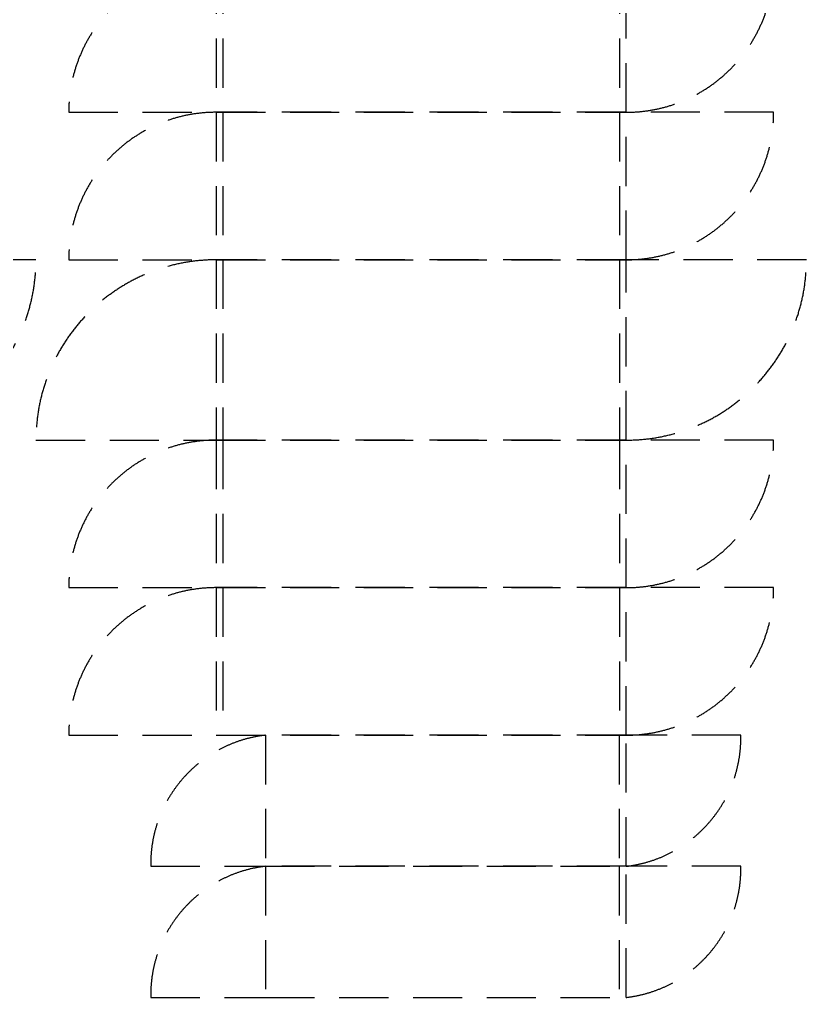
# Model space of a CAD drawing. Header units: millimetres. Extents: x -95754 to 177808, y 34455 to 150605.
# Drawn here: x 124454 to 129254, y 129105 to 135071 of the extents above; entities that cross this region are included whole.
import ezdxf

# ---------------------------------------------------------------- set-up
doc = ezdxf.new("R2010")
doc.units = ezdxf.units.MM
doc.header["$LTSCALE"] = 300
doc.linetypes.add('H1', pattern=[1.5, 1, -0.5])
doc.layers.add('------00 Switch Gear', color=8, linetype='Continuous')
doc.layers.add('A-ETC-전기', color=253, linetype='H1')

# ---------------------------------------------------------------- blocks, each defined once
blk = doc.blocks.new('900X2500')
at = {"layer": 'A-ETC-전기'}
for p, q in [((-2460, 900), (-2460, 0)), ((900, 900), (-42, 900)), ((-40, 900), (-40, 0)), ((-3400, 0), (-2458, 0))]:
    blk.add_line(p, q, dxfattribs=at)
at = {"layer": 'A-ETC-전기', "elevation": 0}
blk.add_lwpolyline([(-2500, 900), (-2500, 0), (0, 0), (0, 900)], close=True, dxfattribs=at)
at = {"layer": 'A-ETC-전기'}
for centre, start, end in [((-2500, 0), 90, 180), ((0, 900), 270, 0)]:
    blk.add_arc(centre, 900, start, end, dxfattribs=at)
blk = doc.blocks.new('1100X2500')
at = {"layer": 'A-ETC-전기'}
for p, q in [((-2460, 1100), (-2460, 0)), ((1100, 1100), (-42, 1100)), ((-40, 1100), (-40, 0)), ((-3600, 0), (-2458, 0))]:
    blk.add_line(p, q, dxfattribs=at)
at = {"layer": 'A-ETC-전기', "elevation": 0}
blk.add_lwpolyline([(-2500, 1100), (-2500, 0), (0, 0), (0, 1100)], close=True, dxfattribs=at)
at = {"layer": 'A-ETC-전기'}
for centre, start, end in [((-2500, 0), 90, 180), ((0, 1100), 270, 0)]:
    blk.add_arc(centre, 1100, start, end, dxfattribs=at)

msp = doc.modelspace()

# ---------------------------------------------------------------- linework, layer by layer
at = {"layer": 'A-ETC-전기'}
for p, q in [((128111.6, 130705), (128111.6, 129905)), ((128111.6, 129905), (128111.6, 129105))]:
    msp.add_line(p, q, dxfattribs=at)
at = {"layer": 'A-ETC-전기', "elevation": 0}
for points in [[(125953.6, 130705, 0.385743), (125253.6, 129905), (125953.6, 129905)], [(128153.6, 129905, 0.385743), (128853.6, 130705), (128153.6, 130705)], [(125953.6, 129905, 0.385743), (125253.6, 129105), (125953.6, 129105)], [(128153.6, 129105, 0.385743), (128853.6, 129905), (128153.6, 129905)]]:
    msp.add_lwpolyline(points, format="xyb", dxfattribs=at)
for points in [[(125953.6, 130705), (125953.6, 129905), (128153.6, 129905), (128153.6, 130705)], [(125953.6, 129905), (125953.6, 129105), (128153.6, 129105), (128153.6, 129905)]]:
    msp.add_lwpolyline(points, close=True, dxfattribs=at)

# ---------------------------------------------------------------- block references
at = {"layer": '------00 Switch Gear'}
for name, p in [('900X2500', (128153.6, 134505, 0)), ('900X2500', (128153.6, 133605, 0)), ('1100X2500', (128153.6, 132505, 0)), ('900X2500', (128153.6, 131605, 0)), ('900X2500', (128153.6, 130705, 0))]:
    msp.add_blockref(name, p, dxfattribs=at)
at = {"layer": '------00 Switch Gear', "rotation": 180}
msp.add_blockref('1100X2500', (120953.6, 133605, 0), dxfattribs=at)

doc.saveas('drawing.dxf')
